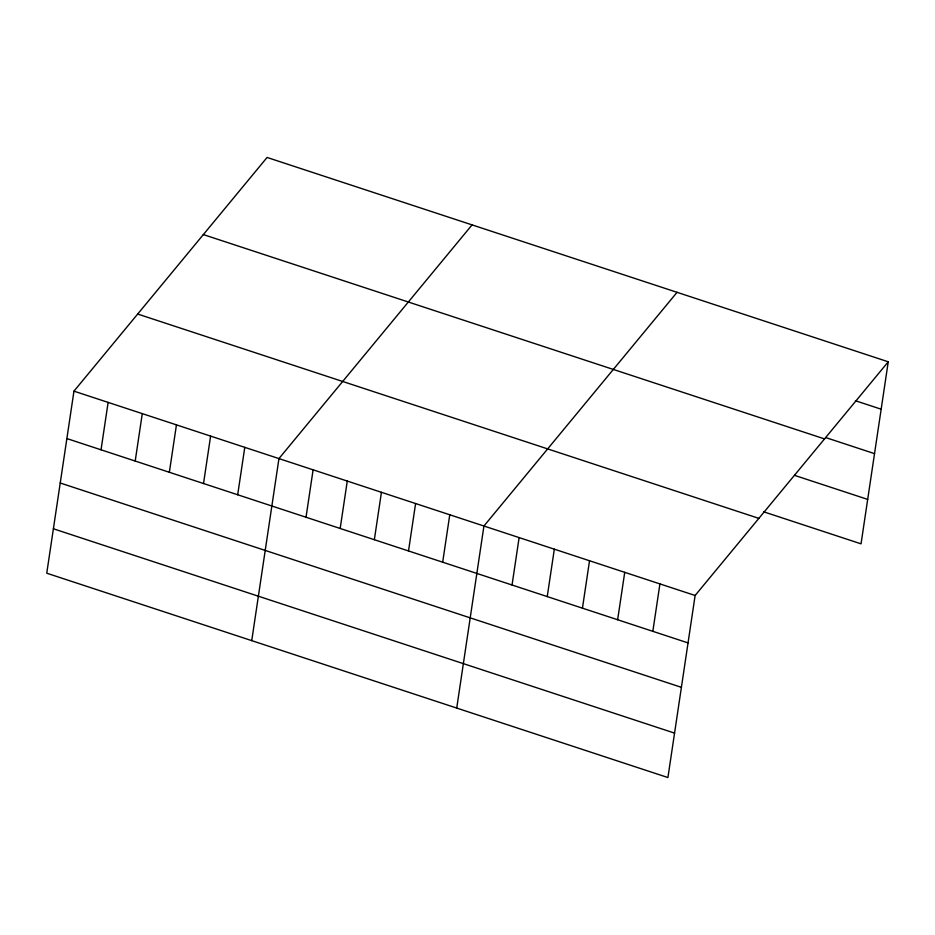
<?xml version="1.0" encoding="UTF-8"?>
<svg xmlns="http://www.w3.org/2000/svg" width="935" height="935" viewBox="0 0 935 935"><rect width="100%" height="100%" fill="white"/><g stroke="black" fill="none" stroke-linecap="round" stroke-linejoin="round"><path stroke-width="1.4" d="M73.959 391.157L46.75 573.202L667.917 777.546L695.126 595.49L888.25 361.798L267.083 157.454L73.959 391.157L695.126 595.49M101.038 449.805L108.121 402.401M135.201 461.048L142.284 413.632M169.364 472.28L176.446 424.876M203.526 483.524L210.609 436.107M237.689 494.767L244.783 447.351M251.737 640.639L278.946 458.594L472.07 224.891M306.025 517.242L313.108 469.826M340.188 528.474L347.271 481.069M374.351 539.717L381.433 492.301M408.513 550.949L415.596 503.544M442.676 562.192L449.77 514.776M456.724 708.064L483.933 526.019L677.057 292.316M512.041 585.006L519.124 537.602M547.244 596.588L554.326 549.172M582.447 608.171L589.529 560.755M617.638 619.741L624.732 572.337M652.84 631.324L659.923 583.919M888.25 361.798L861.042 543.843L763.568 511.772M855.443 400.741L881.167 409.203M825.792 437.603L874.529 453.639M203.351 234.58L824.518 438.912M794.575 475.366L867.68 499.407M137.69 314.043L758.858 518.376M66.876 438.573L688.043 642.906M60.226 482.998L681.405 687.33M53.389 528.778L674.556 733.11"/></g></svg>
